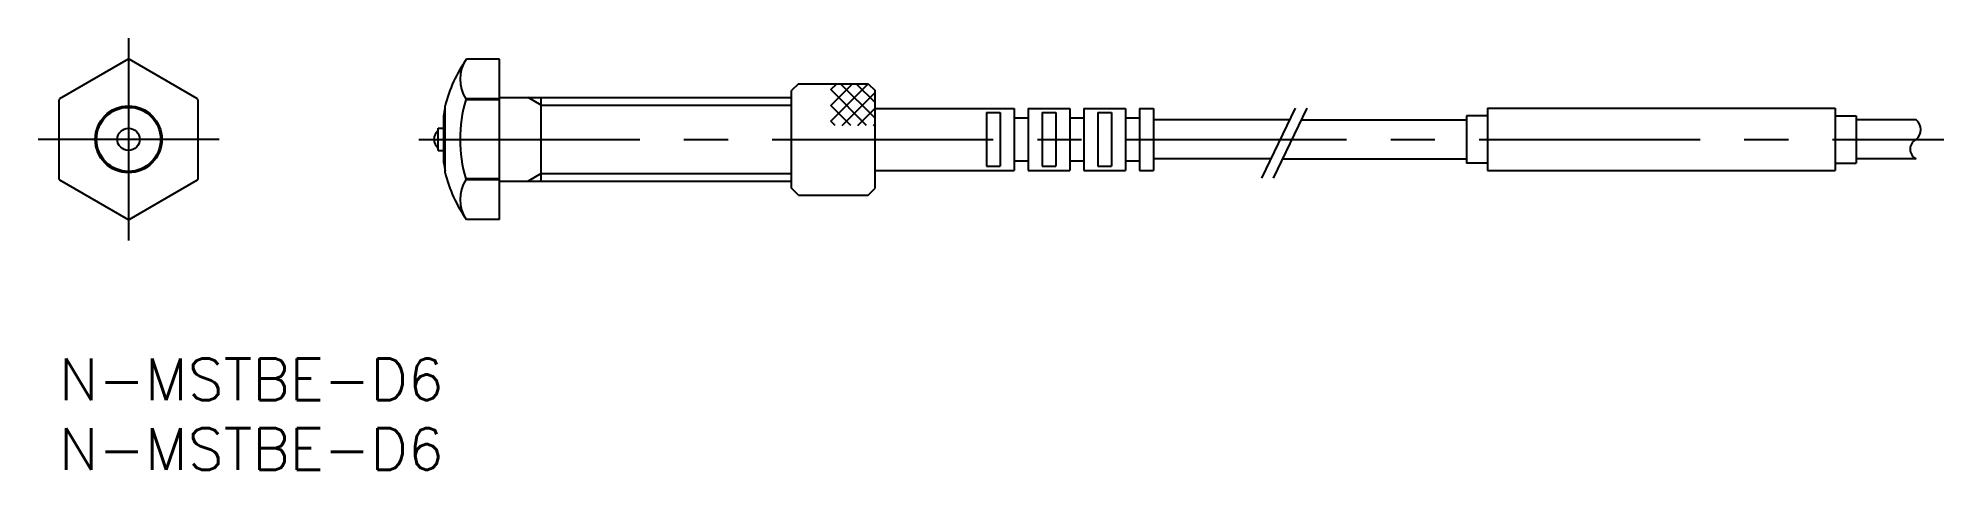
# Model space of a CAD drawing. Extents: x -2 to 135, y -8 to 23.
import ezdxf

# ---------------------------------------------------------------- set-up
doc = ezdxf.new("R2010")
doc.units = 0
doc.header["$LTSCALE"] = 0.5
doc.linetypes.add('CENTER', pattern=[50.8, 31.75, -6.35, 6.35, -6.35])
for name, color, linetype in [('MSM_CENTER', 1, 'CENTER'), ('MSM_CONTINUOUS', 7, 'CONTINUOUS'), ('MSM_NARROW', 5, 'CONTINUOUS'), ('MSM_PART_NUMBER', 7, 'CONTINUOUS')]:
    doc.layers.add(name, color=color, linetype=linetype)
doc.styles.get("Standard").update_dxf_attribs({"font": 'txt.shx', "height": 3, "bigfont": 'bigfont.shx'})

# ---------------------------------------------------------------- blocks, each defined once
blk = doc.blocks.new('*U4')
at = {"layer": 'MSM_PART_NUMBER'}
blk.add_text('N-MSTBE-D6', height=3, dxfattribs=at).set_placement((0, -3))
blk = doc.blocks.new('*U5')
at = {"layer": 'MSM_PART_NUMBER'}
blk.add_text('N-MSTBE-D6', height=3, dxfattribs=at).set_placement((0, -8))

msp = doc.modelspace()

# ---------------------------------------------------------------- linework, layer by layer
at = {"layer": 'MSM_CENTER'}
for p, q in [((5, 23.02), (5, 8.48)), ((11.5, 15.75), (-1.5, 15.75)), ((25.86, 15.75), (135.46, 15.75))]:
    msp.add_line(p, q, dxfattribs=at)
at = {"layer": 'MSM_CONTINUOUS'}
for p, q in [((4.96, 21.5), (0.04, 18.66)), ((9.96, 18.66), (5.04, 21.5)), ((31.65, 21.5), (29.28, 21.5)), ((31.65, 10), (31.65, 21.5)), ((53.15, 19.75), (52.65, 19.25)), ((52.65, 12.25), (52.65, 19.25)), ((53.15, 19.75), (58.15, 19.75)), ((58.15, 19.75), (58.65, 19.25)), ((58.65, 12.25), (58.65, 19.25)), ((0, 18.59), (0, 12.91)), ((10, 12.91), (10, 18.59)), ((27.65, 17.45), (27.75, 18.02)), ((27.75, 13.35), (27.75, 18.15)), ((31.65, 18.66), (29.25, 18.66)), ((29.25, 18.66), (29.25, 18.59)), ((31.65, 18.59), (29.25, 18.59)), ((31.65, 18.75), (52.65, 18.75)), ((34.65, 12.75), (34.65, 18.75)), ((58.65, 17.97), (68.65, 17.97)), ((68.65, 17.97), (68.65, 13.52)), ((69.65, 17.97), (69.65, 13.52)), ((69.65, 17.97), (72.65, 17.97)), ((72.65, 17.97), (72.65, 13.52)), ((73.65, 17.97), (73.65, 13.52)), ((73.65, 17.97), (76.65, 17.97)), ((76.65, 17.97), (76.65, 13.52)), ((77.65, 17.97), (77.65, 13.52)), ((77.65, 17.97), (78.65, 17.97)), ((78.65, 17.97), (78.65, 13.52)), ((102.65, 18), (102.65, 13.5)), ((102.65, 18), (127.65, 18)), ((127.65, 18), (127.65, 13.5)), ((27.25, 14.95), (27.25, 16.55)), ((27.25, 16.55), (27.65, 16.55)), ((27.65, 14.05), (27.65, 17.45)), ((66.65, 17.67), (66.65, 13.82)), ((66.65, 17.67), (67.65, 17.67)), ((67.65, 17.67), (67.65, 13.82)), ((68.65, 17.3), (69.65, 17.3)), ((70.65, 17.67), (70.65, 13.82)), ((70.65, 17.67), (71.65, 17.67)), ((71.65, 17.67), (71.65, 13.82)), ((72.65, 17.3), (73.65, 17.3)), ((74.65, 17.67), (74.65, 13.82)), ((74.65, 17.67), (75.65, 17.67)), ((75.65, 17.67), (75.65, 13.82)), ((76.65, 17.3), (77.65, 17.3)), ((88.42, 17.15), (78.65, 17.15)), ((89.27, 17.15), (101.15, 17.15)), ((101.15, 17.45), (101.15, 14.05)), ((102.65, 17.45), (101.15, 17.45)), ((127.65, 17.45), (129.15, 17.45)), ((129.15, 17.45), (129.15, 14.05)), ((133.46, 17.15), (129.15, 17.15)), ((27.25, 14.95), (27.65, 14.95)), ((27.65, 14.05), (27.75, 13.48)), ((66.65, 13.82), (67.65, 13.82)), ((68.65, 14.2), (69.65, 14.2)), ((70.65, 13.82), (71.65, 13.82)), ((72.65, 14.2), (73.65, 14.2)), ((74.65, 13.82), (75.65, 13.82)), ((76.65, 14.2), (77.65, 14.2)), ((87.08, 14.35), (78.65, 14.35)), ((87.93, 14.35), (101.15, 14.35)), ((102.65, 14.05), (101.15, 14.05)), ((127.65, 14.05), (129.15, 14.05)), ((133.46, 14.35), (129.15, 14.35)), ((0.04, 12.84), (4.96, 10)), ((5.04, 10), (9.96, 12.84)), ((31.65, 12.91), (29.25, 12.91)), ((29.25, 12.91), (29.25, 12.84)), ((31.65, 12.84), (29.25, 12.84)), ((31.65, 12.75), (52.65, 12.75)), ((58.65, 13.52), (68.65, 13.52)), ((69.65, 13.52), (72.65, 13.52)), ((73.65, 13.52), (76.65, 13.52)), ((77.65, 13.52), (78.65, 13.52)), ((102.65, 13.5), (127.65, 13.5)), ((53.15, 11.75), (52.65, 12.25)), ((53.15, 11.75), (58.15, 11.75)), ((58.15, 11.75), (58.65, 12.25)), ((31.65, 10), (29.28, 10))]:
    msp.add_line(p, q, dxfattribs=at)
for radius in [2.4, 2.3, 0.8]:
    msp.add_circle((5, 15.75), radius, dxfattribs=at)
for centre, radius, start, end in [((5, 15.75), 5.75, 89.5918, 90.4082), ((37.46, 15.75), 10, 144.9004, 166.1135), ((31.35, 20.06), 2.53, 145.2857, 213.6229), ((5, 15.75), 5.75, 149.5918, 150.4082), ((5, 15.75), 5.75, 29.5918, 30.4082), ((38.57, 15.75), 9.75, 163.0607, 196.9393), ((27.75, 15.75), 0.8, 128.6822, 231.3178), ((5, 15.75), 5.75, 209.5918, 210.4082), ((5, 15.75), 5.75, 329.5918, 330.4082), ((37.46, 15.75), 10, 193.8865, 215.0996), ((31.35, 11.44), 2.53, 146.3771, 214.7143), ((5, 15.75), 5.75, 269.5918, 270.4082)]:
    msp.add_arc(centre, radius, start, end, dxfattribs=at)
at = {"layer": 'MSM_NARROW'}
for p, q in [((55.46, 19.33), (55.89, 19.75)), ((55.46, 18.19), (57.02, 19.75)), ((55.46, 17.06), (58.15, 19.75)), ((58.04, 16.75), (55.46, 19.33)), ((58.65, 17.27), (56.17, 19.75)), ((58.65, 18.4), (57.3, 19.75)), ((34.65, 18.21), (33.71, 18.75)), ((34.65, 18.21), (52.65, 18.21)), ((56.91, 16.75), (55.46, 18.19)), ((56.28, 16.75), (58.65, 19.12)), ((57.41, 16.75), (58.65, 17.99)), ((88.83, 18), (86.41, 12.97)), ((89.68, 18), (87.27, 12.97)), ((55.78, 16.75), (55.46, 17.06)), ((58.54, 16.75), (58.65, 16.86)), ((34.65, 13.29), (33.71, 12.75)), ((34.65, 13.29), (52.65, 13.29))]:
    msp.add_line(p, q, dxfattribs=at)
for centre, radius, start, end in [((132.93, 16.45), 0.876, 306.9796, 53.0204), ((133.83, 15.05), 0.793, 118.0682, 241.9318)]:
    msp.add_arc(centre, radius, start, end, dxfattribs=at)

# ---------------------------------------------------------------- block references
at = {"layer": 'MSM_CONTINUOUS'}
for name in ['*U4', '*U5']:
    msp.add_blockref(name, (0, 0), dxfattribs=at)

doc.saveas('drawing.dxf')
